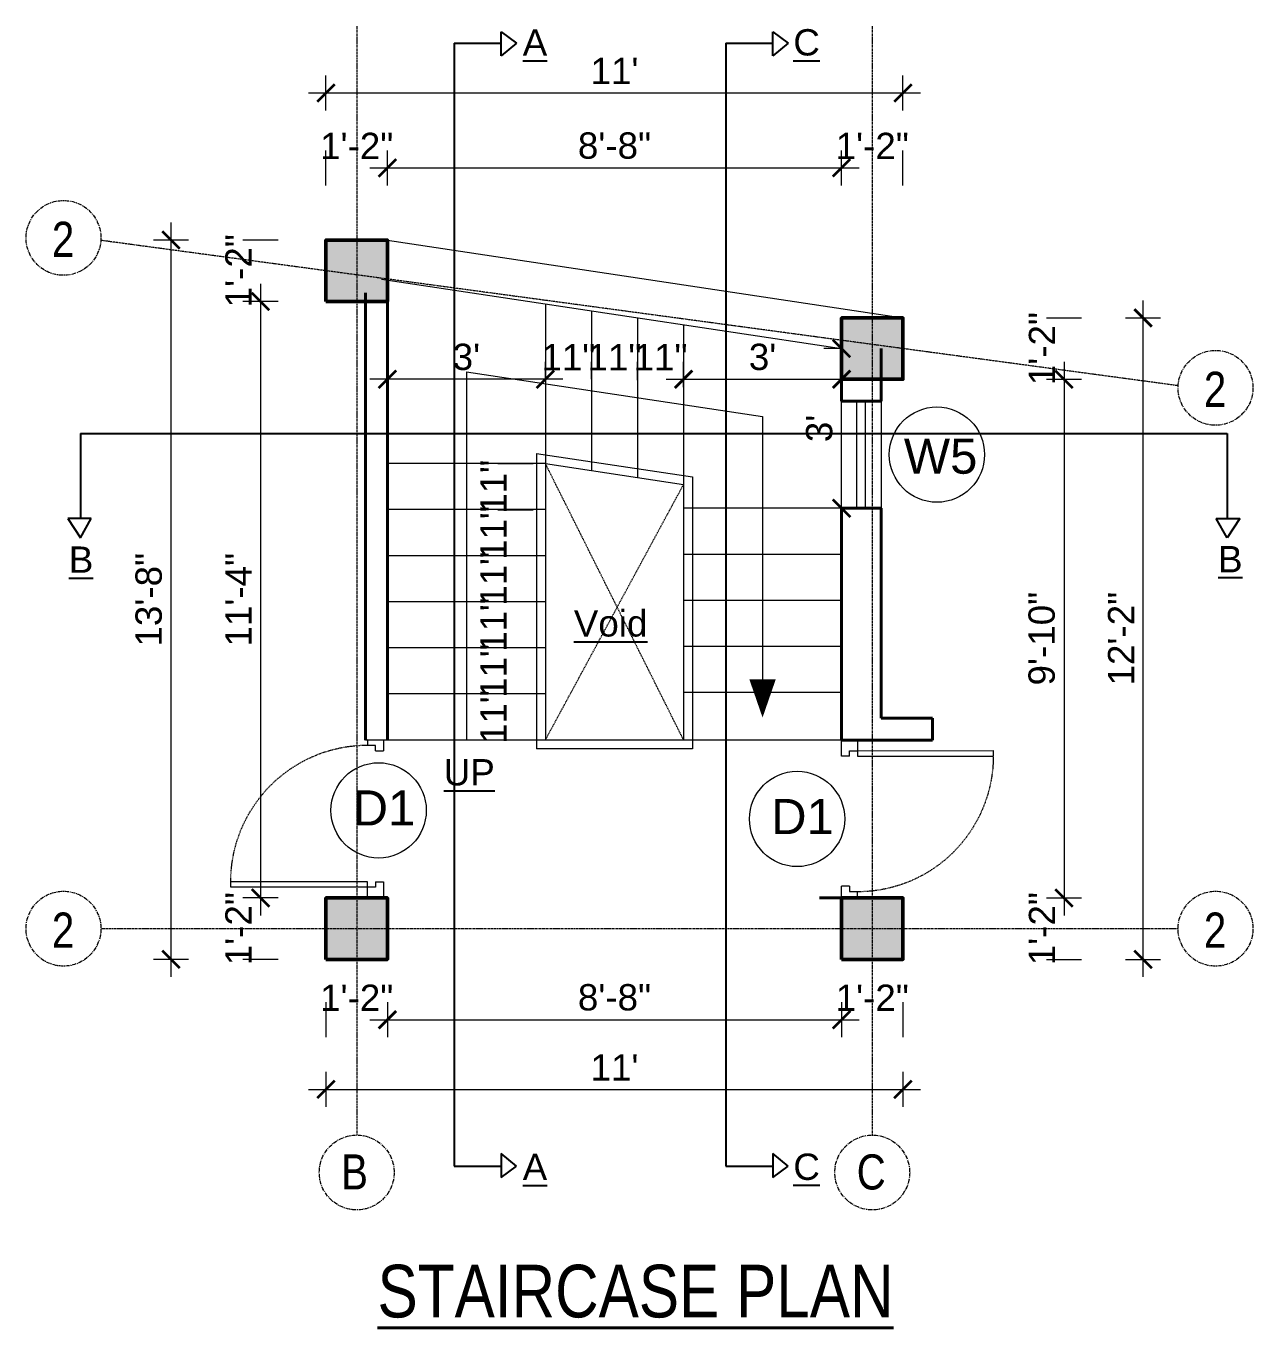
# Model space of a CAD drawing. Header units: inches. Extents: x 149715 to 152893, y -16726 to -14478.
# Drawn here: x 152007.5 to 152287.1, y -15369.7 to -15073 of the extents above; entities that cross this region are included whole.
import ezdxf
from ezdxf.enums import TextEntityAlignment as Align

# ---------------------------------------------------------------- set-up
doc = ezdxf.new("R2010")
doc.units = ezdxf.units.IN
doc.header["$LTSCALE"] = 0.5
doc.header["$MEASUREMENT"] = 0
doc.header["$PDMODE"] = 66
doc.linetypes.add('CENTER', pattern=[2, 1.25, -0.25, 0.25, -0.25])
doc.linetypes.add('HIDDEN', pattern=[0.375, 0.25, -0.125])
for name, color, linetype, lineweight in [('Annotate-Lite.w', 177, 'Continuous', 9), ('Annotations-Bold.w', 177, 'Continuous', 13), ('C-COLUMN', 1, 'Continuous', 50), ('DIM', 4, 'Continuous', 5), ('Door-Window.w', 4, 'Continuous', 15), ('HACTH', 253, 'Continuous', 9), ('stair', 132, 'Continuous', 13), ('TEXT', 220, 'Continuous', 9), ('wall', 1, 'Continuous', 40), ('window', 4, 'Continuous', 13)]:
    doc.layers.add(name, color=color, linetype=linetype, lineweight=lineweight)
doc.styles.add('ARAIL', font='ARIALN.TTF')
doc.styles.add('arial.', font='arial.ttf')
doc.styles.add('gaurav', font='arial.ttf')
doc.styles.add('ordinary', font='ARIALN.TTF')
doc.styles.get("Standard").update_dxf_attribs({"font": 'arial.ttf'})
doc.dimstyles.new('1 by 96', dxfattribs={"dimtxt": 6, "dimasz": 4, "dimexe": 4, "dimexo": 4, "dimgap": 2, "dimtad": 1, "dimdec": 0, "dimzin": 0, "dimdsep": 46, "dimlunit": 4, "dimtxsty": 'Standard', "dimblk": 'ARCHTICK', "dimcen": 0, "dimdle": 4, "dimadec": 0, "dimazin": 0, "dimtfac": 1, "dimtdec": 0, "dimtix": 1, "dimtofl": 0, "dimtmove": 1, "dimatfit": 3, "dimldrblk": 'ARCHTICK', "dimfxl": 4, "dimfxlon": 1, "dimtolj": 1, "dimtzin": 0, "dimlwd": -1, "dimlwe": -1, "dimarcsym": 0})

# ---------------------------------------------------------------- blocks, each defined once
blk = doc.blocks.new('3-0')
at = {"ltscale": 3}
for p, q in [((11063.05, 10097.68), (11065.97, 10099.9)), ((11065.97, 10099.9), (11066.71, 10098.92)), ((11063.05, 10097.68), (11064.53, 10095.73)), ((11065.99, 10096.84), (11064.53, 10095.73)), ((11065.25, 10097.81), (11066.71, 10098.92)), ((11065.99, 10096.84), (11065.25, 10097.81)), ((11085.5, 10074.13), (11110.32, 10092.96)), ((11086.24, 10073.15), (11111.05, 10091.97)), ((11111.05, 10091.97), (11110.32, 10092.96)), ((11084.04, 10073.02), (11082.57, 10071.91)), ((11084.04, 10073.02), (11084.78, 10072.04)), ((11084.78, 10072.04), (11086.24, 10073.15)), ((11086.24, 10073.15), (11085.5, 10074.13)), ((11087.72, 10071.2), (11086.24, 10073.15)), ((11082.57, 10071.91), (11084.79, 10068.98)), ((11084.79, 10068.98), (11087.72, 10071.2))]:
    blk.add_line(p, q, dxfattribs=at)
at = {"layer": 'Door-Window.w', "color": 9, "linetype": 'HIDDEN', "lineweight": 18}
blk.add_arc((11085.5, 10074.13), 31.16, 37.1906, 127.1465, dxfattribs=at)
blk = doc.blocks.new('*D775')
at = {"layer": 'Annotate-Lite.w', "color": 0, "transparency": 16777216}
for p, q in [((152075.84, -15109.35), (152075.84, -15101.35)), ((152089.84, -15109.35), (152089.84, -15101.35))]:
    blk.add_line(p, q, dxfattribs=at)
at = {"layer": 'Defpoints', "color": 0, "transparency": 16777216}
for p in [(152089.84, -15105.35), (152075.84, -15121.79), (152089.84, -15121.79)]:
    blk.add_point(p, dxfattribs=at)
at = {"layer": 'Annotate-Lite.w', "color": 0, "transparency": 16777216, "insert": (152082.84, -15100.34), "char_height": 6, "attachment_point": 5}
blk.add_mtext('\\A1;1\'-2"', dxfattribs=at)
blk = doc.blocks.new('_ArchTick')
at = {"color": 0, "linetype": 'ByBlock', "const_width": 0.15}
blk.add_lwpolyline([(-0.5, -0.5), (0.5, 0.5)], dxfattribs=at)
blk = doc.blocks.new('*D776')
at = {"layer": 'Annotate-Lite.w', "color": 0, "transparency": 16777216}
for p, q in [((152089.84, -15109.35), (152089.84, -15101.35)), ((152193.34, -15109.35), (152193.34, -15101.35)), ((152085.84, -15105.35), (152197.34, -15105.35))]:
    blk.add_line(p, q, dxfattribs=at)
at = {"layer": 'Defpoints', "color": 0, "transparency": 16777216}
for p in [(152193.34, -15105.35), (152089.84, -15121.79), (152193.34, -15139.53)]:
    blk.add_point(p, dxfattribs=at)
at = {"layer": 'Annotate-Lite.w', "color": 0, "transparency": 16777216, "xscale": 4, "yscale": 4, "zscale": 4, "rotation": 180}
blk.add_blockref('_ArchTick', (152089.84, -15105.35), dxfattribs=at)
at = {"layer": 'Annotate-Lite.w', "color": 0, "transparency": 16777216, "xscale": 4, "yscale": 4, "zscale": 4}
blk.add_blockref('_ArchTick', (152193.34, -15105.35), dxfattribs=at)
at = {"layer": 'Annotate-Lite.w', "color": 0, "transparency": 16777216, "insert": (152141.59, -15100.29), "char_height": 6, "attachment_point": 5}
blk.add_mtext('\\A1;8\'-8"', dxfattribs=at)
blk = doc.blocks.new('*D777')
at = {"layer": 'Annotate-Lite.w', "color": 0, "transparency": 16777216}
for p, q in [((152193.34, -15109.35), (152193.34, -15101.35)), ((152207.34, -15109.35), (152207.34, -15101.35))]:
    blk.add_line(p, q, dxfattribs=at)
at = {"layer": 'Defpoints', "color": 0, "transparency": 16777216}
for p in [(152207.34, -15105.35), (152193.34, -15139.53), (152207.34, -15139.53)]:
    blk.add_point(p, dxfattribs=at)
at = {"layer": 'Annotate-Lite.w', "color": 0, "transparency": 16777216, "insert": (152200.34, -15100.34), "char_height": 6, "attachment_point": 5}
blk.add_mtext('\\A1;1\'-2"', dxfattribs=at)
blk = doc.blocks.new('*D778')
at = {"layer": 'Annotate-Lite.w', "color": 0, "transparency": 16777216}
for p, q in [((152075.84, -15092.27), (152075.84, -15084.27)), ((152207.34, -15092.27), (152207.34, -15084.27)), ((152071.84, -15088.27), (152211.34, -15088.27))]:
    blk.add_line(p, q, dxfattribs=at)
at = {"layer": 'Defpoints', "color": 0, "transparency": 16777216}
for p in [(152207.34, -15088.27), (152075.84, -15121.79), (152207.34, -15139.53)]:
    blk.add_point(p, dxfattribs=at)
at = {"layer": 'Annotate-Lite.w', "color": 0, "transparency": 16777216, "xscale": 4, "yscale": 4, "zscale": 4, "rotation": 180}
blk.add_blockref('_ArchTick', (152075.84, -15088.27), dxfattribs=at)
at = {"layer": 'Annotate-Lite.w', "color": 0, "transparency": 16777216, "xscale": 4, "yscale": 4, "zscale": 4}
blk.add_blockref('_ArchTick', (152207.34, -15088.27), dxfattribs=at)
at = {"layer": 'Annotate-Lite.w', "color": 0, "transparency": 16777216, "insert": (152141.59, -15083.26), "char_height": 6, "attachment_point": 5}
blk.add_mtext("\\A1;11'", dxfattribs=at)
blk = doc.blocks.new('*D779')
at = {"layer": 'Annotate-Lite.w', "color": 0, "transparency": 16777216}
for p, q in [((152064.91, -15121.79), (152056.91, -15121.79)), ((152064.91, -15135.79), (152056.91, -15135.79))]:
    blk.add_line(p, q, dxfattribs=at)
at = {"layer": 'Defpoints', "color": 0, "transparency": 16777216}
for p in [(152075.84, -15121.79), (152060.91, -15135.79), (152075.84, -15135.79)]:
    blk.add_point(p, dxfattribs=at)
at = {"layer": 'Annotate-Lite.w', "color": 0, "transparency": 16777216, "insert": (152055.89, -15128.79), "char_height": 6, "attachment_point": 5, "rotation": 90}
blk.add_mtext('\\A1;1\'-2"', dxfattribs=at)
blk = doc.blocks.new('*D780')
at = {"layer": 'Annotate-Lite.w', "color": 0, "transparency": 16777216}
for p, q in [((152060.91, -15131.79), (152060.91, -15275.73)), ((152064.91, -15135.79), (152056.91, -15135.79)), ((152064.91, -15271.73), (152056.91, -15271.73))]:
    blk.add_line(p, q, dxfattribs=at)
at = {"layer": 'Defpoints', "color": 0, "transparency": 16777216}
for p in [(152075.84, -15135.79), (152060.91, -15271.73), (152075.84, -15271.73)]:
    blk.add_point(p, dxfattribs=at)
at = {"layer": 'Annotate-Lite.w', "color": 0, "transparency": 16777216, "xscale": 4, "yscale": 4, "zscale": 4}
for p, rotation in [((152060.91, -15135.79), 90), ((152060.91, -15271.73), 270)]:
    blk.add_blockref('_ArchTick', p, dxfattribs=dict(at, rotation=rotation))
at = {"layer": 'Annotate-Lite.w', "color": 0, "transparency": 16777216, "insert": (152055.89, -15203.76), "char_height": 6, "attachment_point": 5, "rotation": 90}
blk.add_mtext('\\A1;11\'-4"', dxfattribs=at)
blk = doc.blocks.new('*D781')
at = {"layer": 'Annotate-Lite.w', "color": 0, "transparency": 16777216}
for p, q in [((152064.91, -15271.73), (152056.91, -15271.73)), ((152064.91, -15285.73), (152056.91, -15285.73))]:
    blk.add_line(p, q, dxfattribs=at)
at = {"layer": 'Defpoints', "color": 0, "transparency": 16777216}
for p in [(152075.84, -15271.73), (152060.91, -15285.73), (152075.84, -15285.73)]:
    blk.add_point(p, dxfattribs=at)
at = {"layer": 'Annotate-Lite.w', "color": 0, "transparency": 16777216, "insert": (152055.89, -15278.73), "char_height": 6, "attachment_point": 5, "rotation": 90}
blk.add_mtext('\\A1;1\'-2"', dxfattribs=at)
blk = doc.blocks.new('*D782')
at = {"layer": 'Annotate-Lite.w', "color": 0, "transparency": 16777216}
for p, q in [((152040.52, -15289.73), (152040.52, -15117.79)), ((152044.52, -15121.79), (152036.52, -15121.79)), ((152044.52, -15285.73), (152036.52, -15285.73))]:
    blk.add_line(p, q, dxfattribs=at)
at = {"layer": 'Defpoints', "color": 0, "transparency": 16777216}
for p in [(152040.52, -15121.79), (152075.84, -15121.79), (152075.84, -15285.73)]:
    blk.add_point(p, dxfattribs=at)
at = {"layer": 'Annotate-Lite.w', "color": 0, "transparency": 16777216, "xscale": 4, "yscale": 4, "zscale": 4}
for p, rotation in [((152040.52, -15121.79), 90), ((152040.52, -15285.73), 270)]:
    blk.add_blockref('_ArchTick', p, dxfattribs=dict(at, rotation=rotation))
at = {"layer": 'Annotate-Lite.w', "color": 0, "transparency": 16777216, "insert": (152035.45, -15203.76), "char_height": 6, "attachment_point": 5, "rotation": 90}
blk.add_mtext('\\A1;13\'-8"', dxfattribs=at)
blk = doc.blocks.new('*D783')
at = {"layer": 'Annotate-Lite.w', "color": 0, "transparency": 16777216}
for p, q in [((152240.05, -15139.53), (152248.05, -15139.53)), ((152240.05, -15153.53), (152248.05, -15153.53))]:
    blk.add_line(p, q, dxfattribs=at)
at = {"layer": 'Defpoints', "color": 0, "transparency": 16777216}
for p in [(152207.34, -15139.53), (152207.34, -15153.53), (152244.05, -15153.53)]:
    blk.add_point(p, dxfattribs=at)
at = {"layer": 'Annotate-Lite.w', "color": 0, "transparency": 16777216, "insert": (152239.03, -15146.53), "char_height": 6, "attachment_point": 5, "rotation": 90}
blk.add_mtext('\\A1;1\'-2"', dxfattribs=at)
blk = doc.blocks.new('*D784')
at = {"layer": 'Annotate-Lite.w', "color": 0, "transparency": 16777216}
for p, q in [((152244.05, -15149.53), (152244.05, -15275.73)), ((152240.05, -15153.53), (152248.05, -15153.53)), ((152240.05, -15271.73), (152248.05, -15271.73))]:
    blk.add_line(p, q, dxfattribs=at)
at = {"layer": 'Defpoints', "color": 0, "transparency": 16777216}
for p in [(152207.34, -15153.53), (152207.34, -15271.73), (152244.05, -15271.73)]:
    blk.add_point(p, dxfattribs=at)
at = {"layer": 'Annotate-Lite.w', "color": 0, "transparency": 16777216, "xscale": 4, "yscale": 4, "zscale": 4}
for p, rotation in [((152244.05, -15153.53), 90), ((152244.05, -15271.73), 270)]:
    blk.add_blockref('_ArchTick', p, dxfattribs=dict(at, rotation=rotation))
at = {"layer": 'Annotate-Lite.w', "color": 0, "transparency": 16777216, "insert": (152238.98, -15212.63), "char_height": 6, "attachment_point": 5, "rotation": 90}
blk.add_mtext('\\A1;9\'-10"', dxfattribs=at)
blk = doc.blocks.new('*D785')
at = {"layer": 'Annotate-Lite.w', "color": 0, "transparency": 16777216}
for p, q in [((152240.05, -15271.73), (152248.05, -15271.73)), ((152240.05, -15285.73), (152248.05, -15285.73))]:
    blk.add_line(p, q, dxfattribs=at)
at = {"layer": 'Defpoints', "color": 0, "transparency": 16777216}
for p in [(152207.34, -15271.73), (152207.34, -15285.73), (152244.05, -15285.73)]:
    blk.add_point(p, dxfattribs=at)
at = {"layer": 'Annotate-Lite.w', "color": 0, "transparency": 16777216, "insert": (152239.03, -15278.73), "char_height": 6, "attachment_point": 5, "rotation": 90}
blk.add_mtext('\\A1;1\'-2"', dxfattribs=at)
blk = doc.blocks.new('*D786')
at = {"layer": 'Annotate-Lite.w', "color": 0, "transparency": 16777216}
for p, q in [((152262.07, -15289.73), (152262.07, -15135.53)), ((152258.07, -15139.53), (152266.07, -15139.53)), ((152258.07, -15285.73), (152266.07, -15285.73))]:
    blk.add_line(p, q, dxfattribs=at)
at = {"layer": 'Defpoints', "color": 0, "transparency": 16777216}
for p in [(152207.34, -15139.53), (152262.07, -15139.53), (152207.34, -15285.73)]:
    blk.add_point(p, dxfattribs=at)
at = {"layer": 'Annotate-Lite.w', "color": 0, "transparency": 16777216, "xscale": 4, "yscale": 4, "zscale": 4}
for p, rotation in [((152262.07, -15139.53), 90), ((152262.07, -15285.73), 270)]:
    blk.add_blockref('_ArchTick', p, dxfattribs=dict(at, rotation=rotation))
at = {"layer": 'Annotate-Lite.w', "color": 0, "transparency": 16777216, "insert": (152257.06, -15212.63), "char_height": 6, "attachment_point": 5, "rotation": 90}
blk.add_mtext('\\A1;12\'-2"', dxfattribs=at)
blk = doc.blocks.new('*D787')
at = {"layer": 'Annotate-Lite.w', "color": 0, "transparency": 16777216}
for p, q in [((152075.84, -15295.48), (152075.84, -15303.48)), ((152089.84, -15295.48), (152089.84, -15303.48))]:
    blk.add_line(p, q, dxfattribs=at)
at = {"layer": 'Defpoints', "color": 0, "transparency": 16777216}
for p in [(152075.84, -15285.73), (152089.84, -15285.73), (152089.84, -15299.48)]:
    blk.add_point(p, dxfattribs=at)
at = {"layer": 'Annotate-Lite.w', "color": 0, "transparency": 16777216, "insert": (152082.84, -15294.47), "char_height": 6, "attachment_point": 5}
blk.add_mtext('\\A1;1\'-2"', dxfattribs=at)
blk = doc.blocks.new('*D788')
at = {"layer": 'Annotate-Lite.w', "color": 0, "transparency": 16777216}
for p, q in [((152089.84, -15295.48), (152089.84, -15303.48)), ((152193.34, -15295.48), (152193.34, -15303.48)), ((152085.84, -15299.48), (152197.34, -15299.48))]:
    blk.add_line(p, q, dxfattribs=at)
at = {"layer": 'Defpoints', "color": 0, "transparency": 16777216}
for p in [(152089.84, -15285.73), (152193.34, -15285.73), (152193.34, -15299.48)]:
    blk.add_point(p, dxfattribs=at)
at = {"layer": 'Annotate-Lite.w', "color": 0, "transparency": 16777216, "xscale": 4, "yscale": 4, "zscale": 4, "rotation": 180}
blk.add_blockref('_ArchTick', (152089.84, -15299.48), dxfattribs=at)
at = {"layer": 'Annotate-Lite.w', "color": 0, "transparency": 16777216, "xscale": 4, "yscale": 4, "zscale": 4}
blk.add_blockref('_ArchTick', (152193.34, -15299.48), dxfattribs=at)
at = {"layer": 'Annotate-Lite.w', "color": 0, "transparency": 16777216, "insert": (152141.59, -15294.41), "char_height": 6, "attachment_point": 5}
blk.add_mtext('\\A1;8\'-8"', dxfattribs=at)
blk = doc.blocks.new('*D789')
at = {"layer": 'Annotate-Lite.w', "color": 0, "transparency": 16777216}
for p, q in [((152193.34, -15295.48), (152193.34, -15303.48)), ((152207.34, -15295.48), (152207.34, -15303.48))]:
    blk.add_line(p, q, dxfattribs=at)
at = {"layer": 'Defpoints', "color": 0, "transparency": 16777216}
for p in [(152193.34, -15285.73), (152207.34, -15285.73), (152207.34, -15299.48)]:
    blk.add_point(p, dxfattribs=at)
at = {"layer": 'Annotate-Lite.w', "color": 0, "transparency": 16777216, "insert": (152200.34, -15294.47), "char_height": 6, "attachment_point": 5}
blk.add_mtext('\\A1;1\'-2"', dxfattribs=at)
blk = doc.blocks.new('*D790')
at = {"layer": 'Annotate-Lite.w', "color": 0, "transparency": 16777216}
for p, q in [((152075.84, -15311.37), (152075.84, -15319.37)), ((152207.34, -15311.37), (152207.34, -15319.37)), ((152071.84, -15315.37), (152211.34, -15315.37))]:
    blk.add_line(p, q, dxfattribs=at)
at = {"layer": 'Defpoints', "color": 0, "transparency": 16777216}
for p in [(152075.84, -15285.73), (152207.34, -15285.73), (152207.34, -15315.37)]:
    blk.add_point(p, dxfattribs=at)
at = {"layer": 'Annotate-Lite.w', "color": 0, "transparency": 16777216, "xscale": 4, "yscale": 4, "zscale": 4, "rotation": 180}
blk.add_blockref('_ArchTick', (152075.84, -15315.37), dxfattribs=at)
at = {"layer": 'Annotate-Lite.w', "color": 0, "transparency": 16777216, "xscale": 4, "yscale": 4, "zscale": 4}
blk.add_blockref('_ArchTick', (152207.34, -15315.37), dxfattribs=at)
at = {"layer": 'Annotate-Lite.w', "color": 0, "transparency": 16777216, "insert": (152141.59, -15310.36), "char_height": 6, "attachment_point": 5}
blk.add_mtext("\\A1;11'", dxfattribs=at)
blk = doc.blocks.new('*D791')
at = {"layer": 'Annotate-Lite.w', "color": 0, "transparency": 16777216}
for p, q in [((152115.02, -15172.73), (152123.02, -15172.73)), ((152115.02, -15183.31), (152123.02, -15183.31))]:
    blk.add_line(p, q, dxfattribs=at)
at = {"layer": 'Defpoints', "color": 0, "transparency": 16777216}
for p in [(152089.84, -15172.73), (152089.84, -15183.31), (152119.02, -15183.31)]:
    blk.add_point(p, dxfattribs=at)
at = {"layer": 'Annotate-Lite.w', "color": 0, "transparency": 16777216, "insert": (152114.01, -15178.02), "char_height": 6, "attachment_point": 5, "rotation": 90}
blk.add_mtext('\\A1;11"', dxfattribs=at)
blk = doc.blocks.new('*D792')
at = {"layer": 'Annotate-Lite.w', "color": 0, "transparency": 16777216}
for p, q in [((152115.02, -15183.31), (152123.02, -15183.31)), ((152119.02, -15193.73), (152115.02, -15193.73))]:
    blk.add_line(p, q, dxfattribs=at)
at = {"layer": 'Defpoints', "color": 0, "transparency": 16777216}
for p in [(152089.84, -15183.31), (152119.02, -15193.73), (152119.02, -15193.73)]:
    blk.add_point(p, dxfattribs=at)
at = {"layer": 'Annotate-Lite.w', "color": 0, "transparency": 16777216, "insert": (152114.01, -15188.52), "char_height": 6, "attachment_point": 5, "rotation": 90}
blk.add_mtext('\\A1;11"', dxfattribs=at)
blk = doc.blocks.new('*D793')
at = {"layer": 'Annotate-Lite.w', "color": 0, "transparency": 16777216}
for p, q in [((152119.02, -15193.73), (152115.02, -15193.73)), ((152119.02, -15204.23), (152115.02, -15204.23))]:
    blk.add_line(p, q, dxfattribs=at)
at = {"layer": 'Defpoints', "color": 0, "transparency": 16777216}
for p in [(152119.02, -15193.73), (152119.02, -15204.23), (152119.02, -15204.23)]:
    blk.add_point(p, dxfattribs=at)
at = {"layer": 'Annotate-Lite.w', "color": 0, "transparency": 16777216, "insert": (152114.01, -15198.98), "char_height": 6, "attachment_point": 5, "rotation": 90}
blk.add_mtext('\\A1;11"', dxfattribs=at)
blk = doc.blocks.new('*D794')
at = {"layer": 'Annotate-Lite.w', "color": 0, "transparency": 16777216}
for p, q in [((152119.02, -15204.23), (152115.02, -15204.23)), ((152119.02, -15214.73), (152115.02, -15214.73))]:
    blk.add_line(p, q, dxfattribs=at)
at = {"layer": 'Defpoints', "color": 0, "transparency": 16777216}
for p in [(152119.02, -15204.23), (152119.02, -15214.73), (152119.02, -15214.73)]:
    blk.add_point(p, dxfattribs=at)
at = {"layer": 'Annotate-Lite.w', "color": 0, "transparency": 16777216, "insert": (152114.01, -15209.48), "char_height": 6, "attachment_point": 5, "rotation": 90}
blk.add_mtext('\\A1;11"', dxfattribs=at)
blk = doc.blocks.new('*D795')
at = {"layer": 'Annotate-Lite.w', "color": 0, "transparency": 16777216}
for p, q in [((152119.02, -15214.73), (152115.02, -15214.73)), ((152119.02, -15225.23), (152115.02, -15225.23))]:
    blk.add_line(p, q, dxfattribs=at)
at = {"layer": 'Defpoints', "color": 0, "transparency": 16777216}
for p in [(152119.02, -15214.73), (152119.02, -15225.23), (152119.02, -15225.23)]:
    blk.add_point(p, dxfattribs=at)
at = {"layer": 'Annotate-Lite.w', "color": 0, "transparency": 16777216, "insert": (152114.01, -15219.98), "char_height": 6, "attachment_point": 5, "rotation": 90}
blk.add_mtext('\\A1;11"', dxfattribs=at)
blk = doc.blocks.new('*D796')
at = {"layer": 'Annotate-Lite.w', "color": 0, "transparency": 16777216}
for p, q in [((152119.02, -15225.23), (152115.02, -15225.23)), ((152119.02, -15235.73), (152115.02, -15235.73))]:
    blk.add_line(p, q, dxfattribs=at)
at = {"layer": 'Defpoints', "color": 0, "transparency": 16777216}
for p in [(152119.02, -15225.23), (152119.02, -15235.73), (152119.02, -15235.73)]:
    blk.add_point(p, dxfattribs=at)
at = {"layer": 'Annotate-Lite.w', "color": 0, "transparency": 16777216, "insert": (152114.01, -15230.48), "char_height": 6, "attachment_point": 5, "rotation": 90}
blk.add_mtext('\\A1;11"', dxfattribs=at)
blk = doc.blocks.new('*D797')
at = {"layer": 'Annotate-Lite.w', "color": 0, "transparency": 16777216}
for p, q in [((152125.84, -15153.52), (152125.84, -15149.52)), ((152136.34, -15153.52), (152136.34, -15149.52))]:
    blk.add_line(p, q, dxfattribs=at)
at = {"layer": 'Defpoints', "color": 0, "transparency": 16777216}
for p in [(152125.84, -15154.53), (152136.34, -15153.52), (152136.34, -15156.12)]:
    blk.add_point(p, dxfattribs=at)
at = {"layer": 'Annotate-Lite.w', "color": 0, "transparency": 16777216, "insert": (152131.09, -15148.51), "char_height": 6, "attachment_point": 5}
blk.add_mtext('\\A1;11"', dxfattribs=at)
blk = doc.blocks.new('*D798')
at = {"layer": 'Annotate-Lite.w', "color": 0, "transparency": 16777216}
for p, q in [((152136.34, -15153.52), (152136.34, -15149.52)), ((152146.84, -15153.7), (152146.84, -15149.52))]:
    blk.add_line(p, q, dxfattribs=at)
at = {"layer": 'Defpoints', "color": 0, "transparency": 16777216}
for p in [(152136.34, -15156.12), (152146.84, -15153.52), (152146.84, -15157.7)]:
    blk.add_point(p, dxfattribs=at)
at = {"layer": 'Annotate-Lite.w', "color": 0, "transparency": 16777216, "insert": (152141.59, -15148.51), "char_height": 6, "attachment_point": 5}
blk.add_mtext('\\A1;11"', dxfattribs=at)
blk = doc.blocks.new('*D799')
at = {"layer": 'Annotate-Lite.w', "color": 0, "transparency": 16777216}
for p, q in [((152146.84, -15153.7), (152146.84, -15149.52)), ((152157.34, -15155.29), (152157.34, -15149.52))]:
    blk.add_line(p, q, dxfattribs=at)
at = {"layer": 'Defpoints', "color": 0, "transparency": 16777216}
for p in [(152157.34, -15153.52), (152146.84, -15157.7), (152157.34, -15159.29)]:
    blk.add_point(p, dxfattribs=at)
at = {"layer": 'Annotate-Lite.w', "color": 0, "transparency": 16777216, "insert": (152152.09, -15148.51), "char_height": 6, "attachment_point": 5}
blk.add_mtext('\\A1;11"', dxfattribs=at)
blk = doc.blocks.new('*D800')
at = {"layer": 'Annotate-Lite.w', "color": 0, "transparency": 16777216}
for p, q in [((152157.34, -15155.29), (152157.34, -15149.52)), ((152193.34, -15154.53), (152193.34, -15149.52)), ((152153.34, -15153.52), (152197.34, -15153.52))]:
    blk.add_line(p, q, dxfattribs=at)
at = {"layer": 'Defpoints', "color": 0, "transparency": 16777216}
for p in [(152193.34, -15153.52), (152193.34, -15158.53), (152157.34, -15159.29)]:
    blk.add_point(p, dxfattribs=at)
at = {"layer": 'Annotate-Lite.w', "color": 0, "transparency": 16777216, "xscale": 4, "yscale": 4, "zscale": 4, "rotation": 180}
blk.add_blockref('_ArchTick', (152157.34, -15153.52), dxfattribs=at)
at = {"layer": 'Annotate-Lite.w', "color": 0, "transparency": 16777216, "xscale": 4, "yscale": 4, "zscale": 4}
blk.add_blockref('_ArchTick', (152193.34, -15153.52), dxfattribs=at)
at = {"layer": 'Annotate-Lite.w', "color": 0, "transparency": 16777216, "insert": (152175.34, -15148.45), "char_height": 6, "attachment_point": 5}
blk.add_mtext("\\A1;3'", dxfattribs=at)
blk = doc.blocks.new('*D801')
at = {"layer": 'Annotate-Lite.w', "color": 0, "transparency": 16777216}
for p, q in [((152089.84, -15157.52), (152089.84, -15149.52)), ((152129.84, -15153.52), (152085.84, -15153.52)), ((152125.84, -15153.52), (152125.84, -15157.52))]:
    blk.add_line(p, q, dxfattribs=at)
at = {"layer": 'Defpoints', "color": 0, "transparency": 16777216}
for p in [(152089.84, -15153.52), (152125.84, -15153.52), (152089.84, -15214.47)]:
    blk.add_point(p, dxfattribs=at)
at = {"layer": 'Annotate-Lite.w', "color": 0, "transparency": 16777216, "xscale": 4, "yscale": 4, "zscale": 4, "rotation": 180}
blk.add_blockref('_ArchTick', (152089.84, -15153.52), dxfattribs=at)
at = {"layer": 'Annotate-Lite.w', "color": 0, "transparency": 16777216, "xscale": 4, "yscale": 4, "zscale": 4}
blk.add_blockref('_ArchTick', (152125.84, -15153.52), dxfattribs=at)
at = {"layer": 'Annotate-Lite.w', "color": 0, "transparency": 16777216, "insert": (152107.84, -15148.45), "char_height": 6, "attachment_point": 5}
blk.add_mtext("\\A1;3'", dxfattribs=at)
blk = doc.blocks.new('*D802')
at = {"layer": 'Annotate-Lite.w', "color": 0, "transparency": 16777216}
for p, q in [((152193.34, -15186.93), (152193.34, -15142.52)), ((152193.34, -15146.52), (152189.34, -15146.52)), ((152193.34, -15182.93), (152189.34, -15182.93))]:
    blk.add_line(p, q, dxfattribs=at)
at = {"layer": 'Defpoints', "color": 0, "transparency": 16777216}
for p in [(152193.34, -15146.52), (152193.34, -15146.52), (152193.34, -15182.93)]:
    blk.add_point(p, dxfattribs=at)
at = {"layer": 'Annotate-Lite.w', "color": 0, "transparency": 16777216, "xscale": 4, "yscale": 4, "zscale": 4}
for p, rotation in [((152193.34, -15146.52), 90), ((152193.34, -15182.93), 270)]:
    blk.add_blockref('_ArchTick', p, dxfattribs=dict(at, rotation=rotation))
at = {"layer": 'Annotate-Lite.w', "color": 0, "transparency": 16777216, "insert": (152188.27, -15164.72), "char_height": 6, "attachment_point": 5, "rotation": 90}
blk.add_mtext("\\A1;3'", dxfattribs=at)

msp = doc.modelspace()

# ---------------------------------------------------------------- hatches: boundary and pattern name
at = {"layer": 'C-COLUMN'}
h = msp.add_hatch(color=256, dxfattribs=at)
h.dxf.hatch_style = 1
h.paths.add_polyline_path([(152089.84, -15121.79), (152075.84, -15121.79), (152075.84, -15135.79), (152089.84, -15135.79)])
h = msp.add_hatch(color=256, dxfattribs=at)
h.dxf.hatch_style = 1
h.paths.add_polyline_path([(152207.34, -15139.53), (152193.34, -15139.53), (152193.34, -15153.53), (152207.34, -15153.53)])
h = msp.add_hatch(color=256, dxfattribs=at)
h.dxf.hatch_style = 1
h.paths.add_polyline_path([(152089.84, -15271.73), (152075.84, -15271.73), (152075.84, -15285.73), (152089.84, -15285.73)])
h = msp.add_hatch(color=256, dxfattribs=at)
h.dxf.hatch_style = 1
h.paths.add_polyline_path([(152207.34, -15271.73), (152193.34, -15271.73), (152193.34, -15285.73), (152207.34, -15285.73)])

# ---------------------------------------------------------------- linework, layer by layer
at = {"layer": 'Annotate-Lite.w'}
for p, q in [((152089.84, -15121.79), (152207.34, -15139.53)), ((152088.5, -15130.69), (152193.34, -15146.52))]:
    msp.add_line(p, q, dxfattribs=at)
at = {"layer": 'Annotate-Lite.w', "ltscale": 0.005}
for centre in [(152215.08, -15170.69), (152087.83, -15251.77), (152183.22, -15253.73)]:
    msp.add_circle(centre, 10.86, dxfattribs=at)
at = {"layer": 'Annotations-Bold.w', "linetype": 'CENTER', "ltscale": 0.3}
for p, q in [((152082.84, -15073.01), (152082.84, -15325.77)), ((152200.34, -15073.01), (152200.34, -15325.77)), ((152270.06, -15154.99), (152024.52, -15121.87)), ((152270.05, -15278.73), (152024.54, -15278.73))]:
    msp.add_line(p, q, dxfattribs=at)
at = {"layer": 'Annotations-Bold.w', "linetype": 'CENTER', "ltscale": 1.5}
for centre in [(152016.01, -15121.3), (152278.58, -15155.47), (152016.01, -15278.73), (152278.58, -15278.73), (152082.84, -15334.3), (152200.34, -15334.3)]:
    msp.add_circle(centre, 8.53, dxfattribs=at)
at = {"layer": 'C-COLUMN'}
for points in [[(152075.84, -15135.79), (152089.84, -15135.79), (152089.84, -15121.79), (152075.84, -15121.79)], [(152193.34, -15153.53), (152207.34, -15153.53), (152207.34, -15139.53), (152193.34, -15139.53)], [(152075.84, -15285.73), (152089.84, -15285.73), (152089.84, -15271.73), (152075.84, -15271.73)], [(152193.34, -15285.73), (152207.34, -15285.73), (152207.34, -15271.73), (152193.34, -15271.73)]]:
    msp.add_lwpolyline(points, close=True, dxfattribs=at)
at = {"layer": 'DIM'}
for p, q in [((152107.84, -15151.81), (152107.84, -15235.73)), ((152107.84, -15151.81), (152175.34, -15162)), ((152175.34, -15162), (152175.34, -15221.93, 0))]:
    msp.add_line(p, q, dxfattribs=at)
at = {"layer": 'HACTH', "linetype": 'HIDDEN'}
for p, q in [((152157.34, -15235.73), (152125.84, -15172.73)), ((152125.84, -15235.73), (152157.34, -15177.49))]:
    msp.add_line(p, q, dxfattribs=at)
at = {"layer": 'stair', "linetype": 'ByBlock'}
for p, q in [((152125.84, -15136.33), (152125.84, -15172.73)), ((152136.34, -15137.91), (152136.34, -15174.32)), ((152146.84, -15139.5), (152146.84, -15175.9)), ((152157.34, -15141.08), (152157.34, -15177.49)), ((152123.84, -15170.41), (152159.34, -15175.77)), ((152123.84, -15170.41), (152123.84, -15237.73)), ((152125.84, -15172.73), (152089.84, -15172.73)), ((152125.84, -15172.73), (152157.34, -15177.49)), ((152125.84, -15172.73), (152125.84, -15235.73)), ((152159.34, -15175.77), (152159.34, -15237.73)), ((152157.34, -15177.49), (152157.34, -15235.73)), ((152125.84, -15183.23), (152089.84, -15183.23)), ((152125.84, -15193.73), (152089.84, -15193.73)), ((152125.84, -15204.23), (152089.84, -15204.23)), ((152125.84, -15214.73), (152089.84, -15214.73)), ((152125.84, -15225.23), (152089.84, -15225.23)), ((152193.34, -15235.73), (152084.84, -15235.73)), ((152159.34, -15237.73), (152123.84, -15237.73))]:
    msp.add_line(p, q, dxfattribs=at)
for points in [[(152193.34, -15182.93), (152157.34, -15182.93)], [(152193.34, -15193.43), (152157.34, -15193.43)], [(152193.34, -15203.93), (152157.34, -15203.93)], [(152193.34, -15214.43), (152157.34, -15214.43)], [(152193.34, -15224.93), (152157.34, -15224.93)]]:
    msp.add_lwpolyline(points, dxfattribs=at)
at = {"layer": 'stair', "linetype": 'ByBlock', "elevation": 0}
msp.add_lwpolyline([(152175.34, -15221.93, 6, 0, 0), (152175.34, -15230.61, 0, 0, 0)], format="xyseb", dxfattribs=at)
at = {"layer": 'TEXT', "lineweight": -2}
for p, q in [((152115.75, -15079.77), (152115.75, -15074.36)), ((152115.75, -15074.36), (152119.27, -15076.9)), ((152177.65, -15079.77), (152177.65, -15074.36)), ((152177.65, -15074.36), (152181.18, -15076.9)), ((152105.05, -15076.9), (152105.05, -15332.87)), ((152105.05, -15076.9), (152115.75, -15076.9)), ((152119.27, -15076.9), (152115.75, -15079.77)), ((152166.95, -15076.9), (152166.95, -15332.87)), ((152166.95, -15076.9), (152177.65, -15076.9)), ((152181.18, -15076.9), (152177.65, -15079.77)), ((152019.86, -15165.9), (152281.24, -15165.9)), ((152019.86, -15165.9), (152019.86, -15185.25)), ((152281.24, -15165.9), (152281.24, -15185.25)), ((152022.34, -15185.25), (152016.98, -15185.25)), ((152016.98, -15185.25), (152019.86, -15189.68)), ((152019.86, -15189.68), (152022.34, -15185.25)), ((152281.24, -15189.68), (152278.76, -15185.25)), ((152278.76, -15185.25), (152284.11, -15185.25)), ((152284.11, -15185.25), (152281.24, -15189.68)), ((152119.27, -15332.87), (152115.75, -15330)), ((152115.75, -15330), (152115.75, -15335.41)), ((152181.18, -15332.87), (152177.65, -15330)), ((152177.65, -15330), (152177.65, -15335.41)), ((152105.05, -15332.87), (152115.75, -15332.87)), ((152115.75, -15335.41), (152119.27, -15332.87)), ((152166.95, -15332.87), (152177.65, -15332.87)), ((152177.65, -15335.41), (152181.18, -15332.87))]:
    msp.add_line(p, q, dxfattribs=at)
at = {"layer": 'wall'}
for p, q in [((152089.84, -15235.73), (152089.84, -15130.89)), ((152089.84, -15235.73), (152089.84, -15130.89)), ((152084.84, -15235.73), (152084.84, -15133.79)), ((152193.34, -15158.53), (152193.34, -15146.52)), ((152202.34, -15158.53), (152202.34, -15146.52)), ((152193.34, -15158.53), (152202.34, -15158.53)), ((152193.34, -15235.73), (152193.34, -15182.93)), ((152193.34, -15182.93), (152202.34, -15182.93)), ((152202.34, -15230.73), (152202.34, -15182.93)), ((152214.11, -15230.73), (152214.11, -15235.73)), ((152193.34, -15235.73), (152214.11, -15235.73)), ((152193.34, -15271.73), (152188.34, -15271.73))]:
    msp.add_line(p, q, dxfattribs=at)
msp.add_lwpolyline([(152202.34, -15230.73), (152214.11, -15230.73)], dxfattribs=at)
at = {"layer": 'window'}
for p, q in [((152193.34, -15182.93), (152193.34, -15158.53)), ((152196.84, -15182.93), (152196.84, -15158.53)), ((152198.84, -15182.93), (152198.84, -15158.53)), ((152202.34, -15158.53), (152202.34, -15182.93))]:
    msp.add_line(p, q, dxfattribs=at)

# ---------------------------------------------------------------- block references
at = {"layer": 'Door-Window.w', "linetype": 'ByBlock'}
for p, xscale, yscale, zscale, rotation in [((137381.89, -13924.3), -0.9929335375360676, 0.9929335375363735, 0.9929335375360642, 217.1908588396017), ((167002.69, -16592.29), -0.9997905232430215, 0.9997905232421544, 0.9997905232426019, 37.19059523915004)]:
    msp.add_blockref('3-0', p, dxfattribs=dict(at, xscale=xscale, yscale=yscale, zscale=zscale, rotation=rotation))

# ---------------------------------------------------------------- texts
at = {"layer": 'Annotate-Lite.w', "ltscale": 0.005, "char_height": 8, "attachment_point": 1, "style": 'gaurav'}
for s, insert in [('W5', (152207.54, -15167.04)), ('D1', (152081.91, -15247.21)), ('D1', (152177.3, -15249.17))]:
    msp.add_mtext_dynamic_manual_height_columns(s, width=8, gutter_width=100, heights=[0], dxfattribs=dict(at, insert=insert))
at = {"layer": 'Annotations-Bold.w', "linetype": 'CENTER', "ltscale": 1.5, "char_height": 8, "attachment_point": 1, "style": 'ARAIL'}
for s, insert in [('2', (152013.36, -15117.62)), ('2', (152275.93, -15151.8)), ('2', (152013.36, -15275.06)), ('2', (152275.93, -15275.06)), ('B', (152079.3, -15330.17)), ('C', (152196.8, -15330.17))]:
    msp.add_mtext_dynamic_manual_height_columns(s, width=6.5393, gutter_width=100, heights=[0], dxfattribs=dict(at, insert=insert))
at = {"layer": 'TEXT', "lineweight": -2, "char_height": 6, "width": 127.5059, "attachment_point": 5, "style": 'arial.'}
for s, insert in [('{\\LA}', (152123.47, -15076.77)), ('{\\LC}', (152185.38, -15076.77)), ('{\\LB}', (152020.01, -15194.63)), ('{\\LB}', (152281.95, -15194.52)), ('{\\LVoid}', (152140.71, -15209.19)), ('{\\LUP}', (152108.5, -15243.13)), ('{\\LA}', (152123.47, -15333.03)), ('{\\LC}', (152185.38, -15333.03))]:
    msp.add_mtext(s, dxfattribs=dict(at, insert=insert))
at = {"layer": 'wall', "style": 'ordinary'}
msp.add_text('%%USTAIRCASE PLAN', height=12, dxfattribs=at).set_placement((152146.39, -15361.33), align=Align.MIDDLE_CENTER)

# ---------------------------------------------------------------- dimensions: what is measured, and where the dimension line sits
at = {"layer": 'Annotate-Lite.w'}
for base, p1, p2, picture, middle in [((152207.33968739, -15088.27454233), (152075.83968739, -15121.78876029), (152207.33968739, -15139.52932479), '*D778', (152141.58968739, -15083.26226402)), ((152089.84, -15153.52), (152125.84, -15153.52), (152089.84, -15214.47), '*D801', (152107.84, -15148.45)), ((152136.33968739, -15153.51879511), (152125.83968739, -15154.53017949), (152136.33968739, -15156.11550653), '*D797', (152131.08968739, -15148.5065168)), ((152146.83968739, -15153.51879511), (152136.33968739, -15156.11550653), (152146.83968739, -15157.70083357), '*D798', (152141.58968739, -15148.5065168)), ((152157.33968739, -15153.51879511), (152146.83968739, -15157.70083357), (152157.33968739, -15159.28616062), '*D799', (152152.08968739, -15148.5065168)), ((152193.34, -15153.52), (152157.34, -15159.29), (152193.34, -15158.53), '*D800', (152175.34, -15148.45)), ((152207.33968739, -15315.37351312), (152075.83968739, -15285.73418763), (152207.33968739, -15285.73418763), '*D790', (152141.58968739, -15310.36123481)), ((152089.84, -15299.48), (152075.84, -15285.73), (152089.84, -15285.73), '*D787', (152082.84, -15294.47)), ((152193.33968739, -15299.47808305), (152089.83968739, -15285.73418763), (152193.33968739, -15285.73418763), '*D788', (152141.58968739, -15294.41464513)), ((152207.34, -15299.48), (152193.34, -15285.73), (152207.34, -15285.73), '*D789', (152200.34, -15294.47))]:
    dim = msp.add_linear_dim(base=base, p1=p1, p2=p2, dimstyle='1 by 96', dxfattribs=at)
    dim.commit()
    dim.dimension.update_dxf_attribs({"geometry": picture, "text_midpoint": middle})
dim = msp.add_aligned_dim(p1=(152075.84, -15121.79), p2=(152089.84, -15121.79), distance=16.44, dimstyle='1 by 96', dxfattribs=at)
dim.commit()
dim.dimension.update_dxf_attribs({"geometry": '*D775', "text_midpoint": (152082.84, -15100.34)})
for base, p1, p2, angle, picture, middle in [((152193.33968739, -15105.35025483), (152089.83968739, -15121.78876029), (152193.33968739, -15139.52932479), 180, '*D776', (152141.58968739, -15100.2868169)), ((152207.34, -15105.35), (152193.34, -15139.53), (152207.34, -15139.53), 180, '*D777', (152200.34, -15100.34)), ((152040.52, -15121.79), (152075.84, -15285.73), (152075.84, -15121.79), 90, '*D782', (152035.45, -15203.76)), ((152060.91, -15135.79), (152075.84, -15121.79), (152075.84, -15135.79), 90, '*D779', (152055.89, -15128.79)), ((152060.91, -15271.73), (152075.84, -15135.79), (152075.84, -15271.73), 90, '*D780', (152055.89, -15203.76)), ((152262.07, -15139.53), (152207.34, -15285.73), (152207.34, -15139.53), 90, '*D786', (152257.06, -15212.63)), ((152244.05, -15153.53), (152207.34, -15139.53), (152207.34, -15153.53), 90, '*D783', (152239.03, -15146.53)), ((152193.34, -15146.52), (152193.34, -15182.93), (152193.34, -15146.52), 90, '*D802', (152188.27, -15164.72)), ((152244.05, -15271.73), (152207.34, -15153.53), (152207.34, -15271.73), 90, '*D784', (152238.98, -15212.63)), ((152119.02, -15183.31), (152089.84, -15172.73), (152089.84, -15183.31), 90, '*D791', (152114.01, -15178.02)), ((152119.0249799, -15204.23418763), (152119.0249799, -15193.73418763), (152119.0249799, -15204.23418763), 90, '*D793', (152114.01270159, -15198.98418763)), ((152119.0249799, -15214.73418763), (152119.0249799, -15204.23418763), (152119.0249799, -15214.73418763), 90, '*D794', (152114.01270159, -15209.48418763)), ((152119.0249799, -15225.23418763), (152119.0249799, -15214.73418763), (152119.0249799, -15225.23418763), 90, '*D795', (152114.01270159, -15219.98418763)), ((152119.0249799, -15235.73418763), (152119.0249799, -15225.23418763), (152119.0249799, -15235.73418763), 90, '*D796', (152114.01270159, -15230.48418763)), ((152060.91, -15285.73), (152075.84, -15271.73), (152075.84, -15285.73), 90, '*D781', (152055.89, -15278.73)), ((152244.05, -15285.73), (152207.34, -15271.73), (152207.34, -15285.73), 90, '*D785', (152239.03, -15278.73))]:
    dim = msp.add_linear_dim(base=base, p1=p1, p2=p2, angle=angle, dimstyle='1 by 96', dxfattribs=at)
    dim.commit()
    dim.dimension.update_dxf_attribs({"geometry": picture, "text_midpoint": middle})
dim = msp.add_linear_dim(base=(152119.02, -15193.73), p1=(152089.84, -15183.31), p2=(152119.02, -15193.73), angle=90, text='11"', dimstyle='1 by 96', dxfattribs=at)
dim.commit()
dim.dimension.update_dxf_attribs({"geometry": '*D792', "text_midpoint": (152114.01, -15188.52)})

doc.saveas('drawing.dxf')
